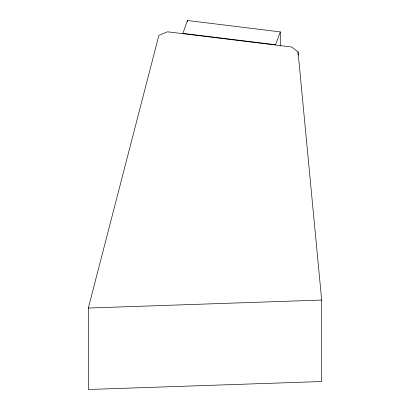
<?xml version="1.0" encoding="UTF-8"?>
<svg xmlns="http://www.w3.org/2000/svg" width="410" height="410" viewBox="0 0 410 410"><rect width="100%" height="100%" fill="white"/><g stroke="black" fill="none" stroke-linecap="round" stroke-linejoin="round"><path stroke-width="0.61" d="M88.324 308.033L158.88 35.403L167.459 31.801L291.746 47.012L298.039 51.865L321.676 300.058L321.676 381.526L88.324 389.5L88.324 308.033L321.676 300.058M187.508 20.5L182.865 33.364L275.582 44.736L280.281 31.903L187.508 20.5L187.508 21.771M298.039 51.865L298.039 55.048M280.281 31.903L280.281 45.905"/></g></svg>
